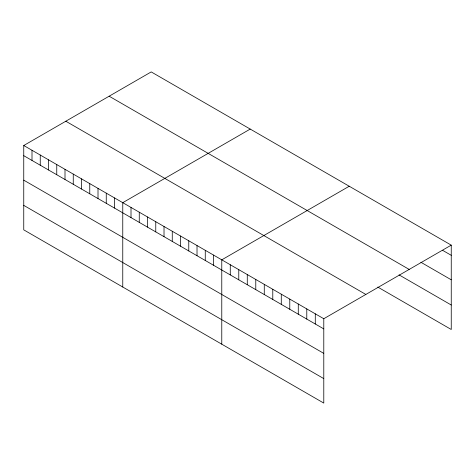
<?xml version="1.0" encoding="UTF-8"?>
<svg xmlns="http://www.w3.org/2000/svg" width="475" height="475" viewBox="0 0 475 475"><rect width="100%" height="100%" fill="white"/><g stroke="black" fill="none" stroke-linecap="round" stroke-linejoin="round"><path stroke-width="0.71" d="M23.75 145.51L323.784 318.731L323.784 403.085L23.75 229.858L23.75 145.51L151.216 71.915L451.25 245.142L451.25 329.49L377.779 287.072M250.224 129.081L122.764 202.671L122.764 287.025M349.238 186.248L221.772 259.837L221.772 344.185M323.784 318.731L451.25 245.142M442.747 250.408L451.25 255.312M420.892 262.265L451.25 279.793M109.149 96.205L409.189 269.426M399.03 274.865L451.25 305.015M65.811 121.226L365.851 294.447M23.75 155.681L323.784 328.902M23.75 180.162L323.784 353.382M23.75 205.378L323.784 378.605M315.287 313.827L315.287 323.997M306.785 308.916L306.785 319.087M298.282 304.006L298.282 314.183M289.78 299.102L289.78 309.272M281.283 294.191L281.283 304.362M272.781 289.287L272.781 299.458M264.278 284.377L264.278 294.548M255.776 279.466L255.776 289.643M247.279 274.562L247.279 284.733M238.777 269.652L238.777 279.822M230.274 264.747L230.274 274.918M213.524 255.075L213.524 265.246M205.271 250.307L205.271 260.484M197.018 245.545L197.018 255.716M188.771 240.783L188.771 250.954M180.518 236.016L180.518 246.192M172.265 231.254L172.265 241.425M164.018 226.492L164.018 236.663M155.764 221.73L155.764 231.901M147.517 216.962L147.517 227.133M139.264 212.2L139.264 222.371M131.011 207.438L131.011 217.609M114.511 197.909L114.511 208.08M106.258 193.147L106.258 203.318M98.01 188.379L98.01 198.556M89.757 183.617L89.757 193.788M81.504 178.855L81.504 189.026M73.257 174.093L73.257 184.264M65.004 169.326L65.004 179.497M56.757 164.564L56.757 174.735M48.503 159.802L48.503 169.973M40.25 155.034L40.25 165.211M32.003 150.272L32.003 160.443"/></g></svg>
